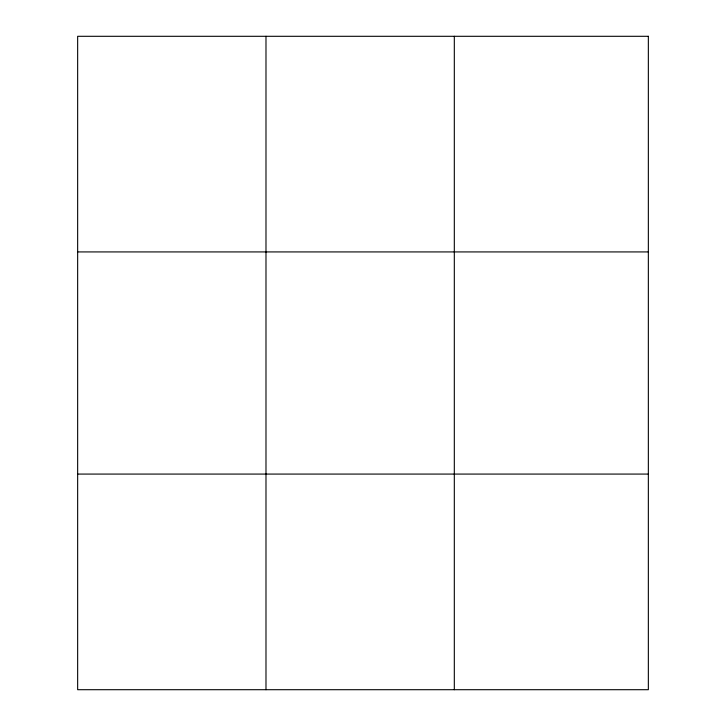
<?xml version="1.0" encoding="UTF-8"?>
<svg xmlns="http://www.w3.org/2000/svg" width="726" height="726" viewBox="0 0 726 726"><rect width="100%" height="100%" fill="white"/><g stroke="black" fill="none" stroke-linecap="round" stroke-linejoin="round"><path stroke-width="1.09" d="M265.988 689.7L265.988 36.3M454.313 689.7L454.313 36.3M77.655 251.922L648.345 251.922M77.655 474.078L648.345 474.078M648.345 36.3L648.345 689.7L77.655 689.7L77.655 36.3L648.345 36.3"/></g></svg>
